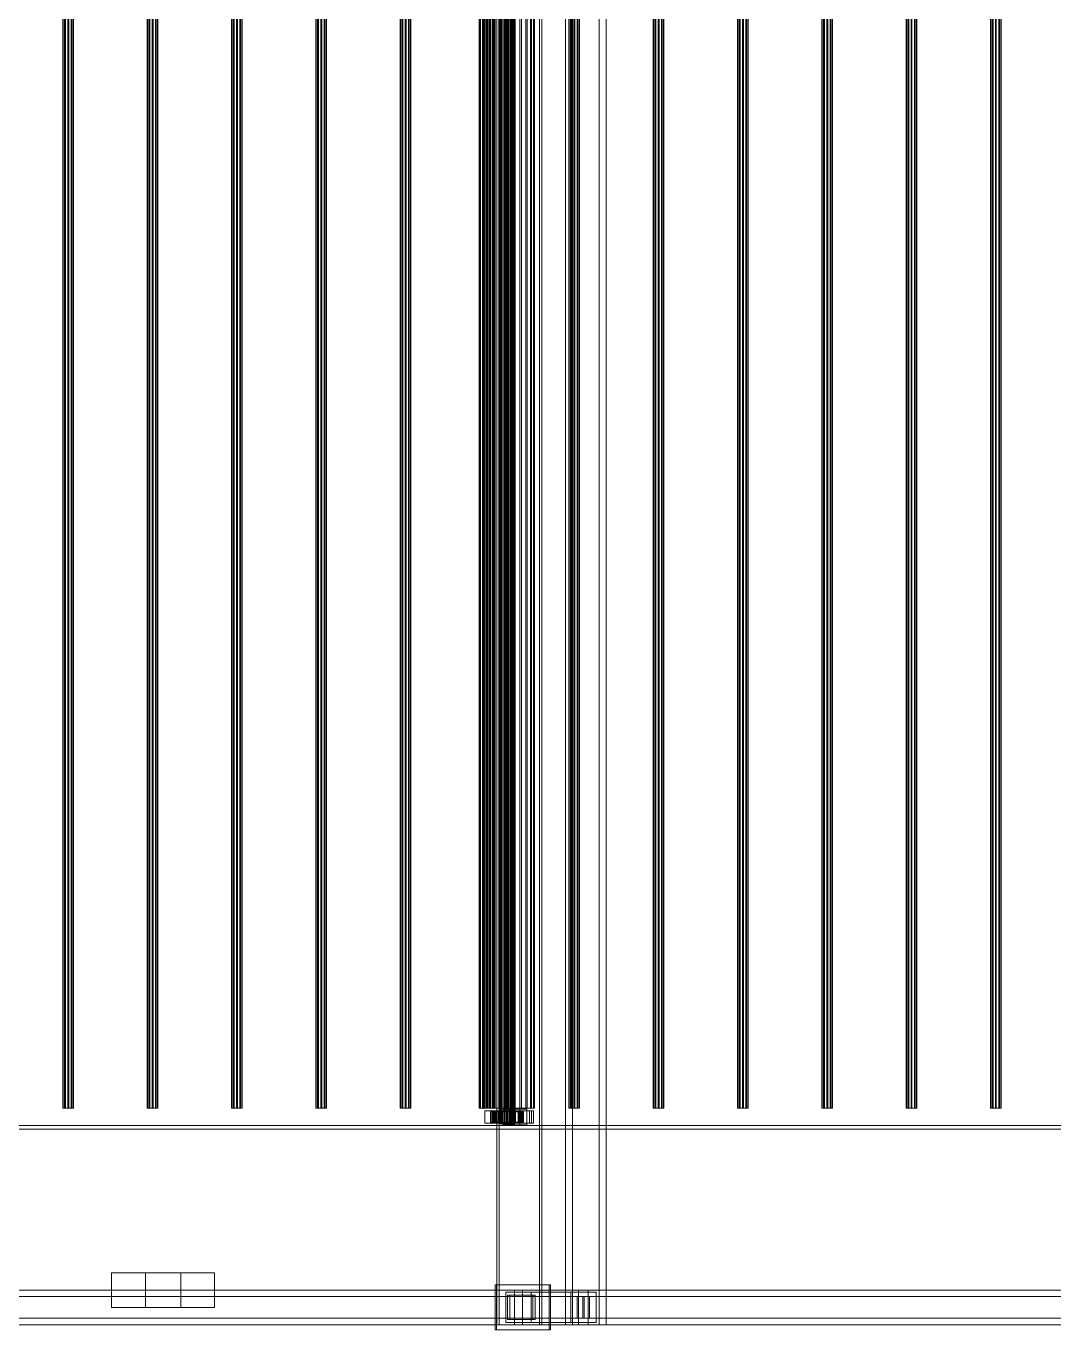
# Model space of a CAD drawing. Header units: millimetres. Extents: x -1970 to 59977, y -50268 to 6837.
# Drawn here: x 33896 to 35083, y -19506 to -18000 of the extents above; entities that cross this region are included whole.
import ezdxf

# ---------------------------------------------------------------- set-up
doc = ezdxf.new("R2010")
doc.units = ezdxf.units.MM
doc.layers.add('superior_C03', color=7, linetype='Continuous', lineweight=0)

msp = doc.modelspace()

# ---------------------------------------------------------------- linework, layer by layer
at = {"layer": 'superior_C03'}
for p, q in [((34439.501, -16500), (34439.501, -19500)), ((34442.196, -19500), (34442.196, -16500)), ((34489.003, -19500), (34489.003, -16500)), ((34491.698, -16500), (34491.698, -19500)), ((34519.01, -16500), (34519.01, -19500)), ((34526.87, -19500), (34526.87, -16500)), ((34557.988, -19500), (34557.988, -16500)), ((34565.848, -16500), (34565.848, -19500)), ((34442.232, -19268), (34442.232, -16732)), ((34442.456, -19268), (34442.456, -16732)), ((34442.621, -19268), (34442.621, -16732)), ((34443.278, -19268), (34443.278, -16732)), ((34443.596, -19268), (34443.596, -16732)), ((34444.642, -19268), (34444.642, -16732)), ((34445.091, -19268), (34445.091, -16732)), ((34446.454, -19268), (34446.454, -16732)), ((34447.004, -19268), (34447.004, -16732)), ((34448.592, -19268), (34448.592, -16732)), ((34449.205, -19268), (34449.205, -16732)), ((34450.909, -19268), (34450.909, -16732)), ((34451.544, -19268), (34451.544, -16732)), ((34453.248, -19268), (34453.248, -16732)), ((34453.861, -19268), (34453.861, -16732)), ((34455.449, -19268), (34455.449, -16732)), ((34455.999, -19268), (34455.999, -16732)), ((34457.362, -19268), (34457.362, -16732)), ((34457.811, -19268), (34457.811, -16732)), ((34458.857, -19268), (34458.857, -16732)), ((34459.175, -19268), (34459.175, -16732)), ((34459.832, -19268), (34459.832, -16732)), ((34459.996, -16732), (34459.996, -19268)), ((34460.221, -19268), (34460.221, -16732)), ((33938.106, -16750), (33938.106, -19250)), ((33938.449, -16750), (33938.449, -19250)), ((33940.126, -16750), (33940.126, -19250)), ((33941.025, -16750), (33941.025, -19250)), ((33943.738, -16750), (33943.738, -19250)), ((33944.849, -16750), (33944.849, -19250)), ((33947.562, -16750), (33947.562, -19250)), ((33948.461, -16750), (33948.461, -19250)), ((33950.138, -16750), (33950.138, -19250)), ((33950.481, -19250), (33950.481, -16750)), ((34035.551, -16750), (34035.551, -19250)), ((34035.895, -16750), (34035.895, -19250)), ((34037.571, -16750), (34037.571, -19250)), ((34038.471, -16750), (34038.471, -19250)), ((34041.183, -16750), (34041.183, -19250)), ((34042.295, -16750), (34042.295, -19250)), ((34045.008, -16750), (34045.008, -19250)), ((34045.907, -16750), (34045.907, -19250)), ((34047.583, -16750), (34047.583, -19250)), ((34047.927, -19250), (34047.927, -16750)), ((34132.997, -16750), (34132.997, -19250)), ((34133.341, -16750), (34133.341, -19250)), ((34135.017, -16750), (34135.017, -19250)), ((34135.916, -16750), (34135.916, -19250)), ((34138.629, -16750), (34138.629, -19250)), ((34139.741, -16750), (34139.741, -19250)), ((34142.453, -16750), (34142.453, -19250)), ((34143.353, -16750), (34143.353, -19250)), ((34145.029, -16750), (34145.029, -19250)), ((34145.373, -19250), (34145.373, -16750)), ((34230.443, -16750), (34230.443, -19250)), ((34230.786, -16750), (34230.786, -19250)), ((34232.463, -16750), (34232.463, -19250)), ((34233.362, -16750), (34233.362, -19250)), ((34236.075, -16750), (34236.075, -19250)), ((34237.186, -16750), (34237.186, -19250)), ((34239.899, -16750), (34239.899, -19250)), ((34240.798, -16750), (34240.798, -19250)), ((34242.475, -16750), (34242.475, -19250)), ((34242.818, -19250), (34242.818, -16750)), ((34327.888, -16750), (34327.888, -19250)), ((34328.232, -16750), (34328.232, -19250)), ((34329.908, -16750), (34329.908, -19250)), ((34330.808, -16750), (34330.808, -19250)), ((34333.52, -16750), (34333.52, -19250)), ((34334.632, -16750), (34334.632, -19250)), ((34337.345, -16750), (34337.345, -19250)), ((34338.244, -16750), (34338.244, -19250)), ((34339.92, -16750), (34339.92, -19250)), ((34340.264, -19250), (34340.264, -16750)), ((34419.246, -19250), (34419.246, -16750)), ((34420.044, -19250), (34420.044, -16750)), ((34420.628, -19250), (34420.628, -16750)), ((34422.966, -19250), (34422.966, -16750)), ((34424.095, -19250), (34424.095, -16750)), ((34425.334, -16750), (34425.334, -19250)), ((34425.678, -16750), (34425.678, -19250)), ((34427.354, -16750), (34427.354, -19250)), ((34427.815, -19250), (34427.815, -16750)), ((34428.253, -16750), (34428.253, -19250)), ((34429.411, -19250), (34429.411, -16750)), ((34430.966, -16750), (34430.966, -19250)), ((34432.078, -16750), (34432.078, -19250)), ((34434.259, -19250), (34434.259, -16750)), ((34434.79, -16750), (34434.79, -19250)), ((34435.69, -16750), (34435.69, -19250)), ((34436.214, -19250), (34436.214, -16750)), ((34437.366, -16750), (34437.366, -19250)), ((34437.71, -19250), (34437.71, -16750)), ((34441.859, -19250), (34441.859, -16750)), ((34444.04, -19250), (34444.04, -16750)), ((34450.097, -19250), (34450.097, -16750)), ((34452.355, -19250), (34452.355, -16750)), ((34458.413, -19250), (34458.413, -16750)), ((34460.594, -19250), (34460.594, -16750)), ((34466.239, -19250), (34466.239, -16750)), ((34468.194, -19250), (34468.194, -16750)), ((34473.041, -19250), (34473.041, -16750)), ((34474.638, -19250), (34474.638, -16750)), ((34478.357, -19250), (34478.357, -16750)), ((34479.486, -19250), (34479.486, -16750)), ((34481.825, -19250), (34481.825, -16750)), ((34482.409, -16750), (34482.409, -19250)), ((34483.206, -19250), (34483.206, -16750)), ((34522.78, -16750), (34522.78, -19250)), ((34523.123, -16750), (34523.123, -19250)), ((34524.8, -16750), (34524.8, -19250)), ((34525.699, -16750), (34525.699, -19250)), ((34528.412, -16750), (34528.412, -19250)), ((34529.523, -16750), (34529.523, -19250)), ((34532.236, -16750), (34532.236, -19250)), ((34533.135, -16750), (34533.135, -19250)), ((34534.812, -16750), (34534.812, -19250)), ((34535.155, -19250), (34535.155, -16750)), ((34620.225, -16750), (34620.225, -19250)), ((34620.569, -16750), (34620.569, -19250)), ((34622.245, -16750), (34622.245, -19250)), ((34623.145, -16750), (34623.145, -19250)), ((34625.857, -16750), (34625.857, -19250)), ((34626.969, -16750), (34626.969, -19250)), ((34629.682, -16750), (34629.682, -19250)), ((34630.581, -16750), (34630.581, -19250)), ((34632.257, -16750), (34632.257, -19250)), ((34632.601, -19250), (34632.601, -16750)), ((34717.671, -16750), (34717.671, -19250)), ((34718.015, -16750), (34718.015, -19250)), ((34719.691, -16750), (34719.691, -19250)), ((34720.59, -16750), (34720.59, -19250)), ((34723.303, -16750), (34723.303, -19250)), ((34724.415, -16750), (34724.415, -19250)), ((34727.127, -16750), (34727.127, -19250)), ((34728.027, -16750), (34728.027, -19250)), ((34729.703, -16750), (34729.703, -19250)), ((34730.047, -19250), (34730.047, -16750)), ((34815.117, -16750), (34815.117, -19250)), ((34815.46, -16750), (34815.46, -19250)), ((34817.137, -16750), (34817.137, -19250)), ((34818.036, -16750), (34818.036, -19250)), ((34820.749, -16750), (34820.749, -19250)), ((34821.86, -16750), (34821.86, -19250)), ((34824.573, -16750), (34824.573, -19250)), ((34825.472, -16750), (34825.472, -19250)), ((34827.149, -16750), (34827.149, -19250)), ((34827.492, -19250), (34827.492, -16750)), ((34912.562, -16750), (34912.562, -19250)), ((34912.906, -16750), (34912.906, -19250)), ((34914.582, -16750), (34914.582, -19250)), ((34915.482, -16750), (34915.482, -19250)), ((34918.194, -16750), (34918.194, -19250)), ((34919.306, -16750), (34919.306, -19250)), ((34922.019, -16750), (34922.019, -19250)), ((34922.918, -16750), (34922.918, -19250)), ((34924.594, -16750), (34924.594, -19250)), ((34924.938, -19250), (34924.938, -16750)), ((35010.008, -16750), (35010.008, -19250)), ((35010.352, -16750), (35010.352, -19250)), ((35012.028, -16750), (35012.028, -19250)), ((35012.927, -16750), (35012.927, -19250)), ((35015.64, -16750), (35015.64, -19250)), ((35016.752, -16750), (35016.752, -19250)), ((35019.464, -16750), (35019.464, -19250)), ((35020.364, -16750), (35020.364, -19250)), ((35022.04, -16750), (35022.04, -19250)), ((35022.384, -19250), (35022.384, -16750)), ((33938.449, -19250), (33938.106, -19250)), ((33938.106, -19250), (33940.126, -19250)), ((33941.025, -19250), (33938.449, -19250)), ((33940.126, -19250), (33943.738, -19250)), ((33944.849, -19250), (33941.025, -19250)), ((33943.738, -19250), (33947.562, -19250)), ((33948.461, -19250), (33944.849, -19250)), ((33947.562, -19250), (33950.138, -19250)), ((33950.481, -19250), (33948.461, -19250)), ((33950.138, -19250), (33950.481, -19250)), ((34035.895, -19250), (34035.551, -19250)), ((34035.551, -19250), (34037.571, -19250)), ((34038.471, -19250), (34035.895, -19250)), ((34037.571, -19250), (34041.183, -19250)), ((34042.295, -19250), (34038.471, -19250)), ((34041.183, -19250), (34045.008, -19250)), ((34045.907, -19250), (34042.295, -19250)), ((34045.008, -19250), (34047.583, -19250)), ((34047.927, -19250), (34045.907, -19250)), ((34047.583, -19250), (34047.927, -19250)), ((34133.341, -19250), (34132.997, -19250)), ((34132.997, -19250), (34135.017, -19250)), ((34135.916, -19250), (34133.341, -19250)), ((34135.017, -19250), (34138.629, -19250)), ((34139.741, -19250), (34135.916, -19250)), ((34138.629, -19250), (34142.453, -19250)), ((34143.353, -19250), (34139.741, -19250)), ((34142.453, -19250), (34145.029, -19250)), ((34145.373, -19250), (34143.353, -19250)), ((34145.029, -19250), (34145.373, -19250)), ((34230.786, -19250), (34230.443, -19250)), ((34230.443, -19250), (34232.463, -19250)), ((34233.362, -19250), (34230.786, -19250)), ((34232.463, -19250), (34236.075, -19250)), ((34237.186, -19250), (34233.362, -19250)), ((34236.075, -19250), (34239.899, -19250)), ((34240.798, -19250), (34237.186, -19250)), ((34239.899, -19250), (34242.475, -19250)), ((34242.818, -19250), (34240.798, -19250)), ((34242.475, -19250), (34242.818, -19250)), ((34328.232, -19250), (34327.888, -19250)), ((34327.888, -19250), (34329.908, -19250)), ((34330.808, -19250), (34328.232, -19250)), ((34329.908, -19250), (34333.52, -19250)), ((34334.632, -19250), (34330.808, -19250)), ((34333.52, -19250), (34337.345, -19250)), ((34338.244, -19250), (34334.632, -19250)), ((34337.345, -19250), (34339.92, -19250)), ((34340.264, -19250), (34338.244, -19250)), ((34339.92, -19250), (34340.264, -19250)), ((34420.044, -19250), (34419.246, -19250)), ((34419.246, -19250), (34420.628, -19250)), ((34422.966, -19250), (34420.044, -19250)), ((34420.628, -19250), (34424.095, -19250)), ((34427.815, -19250), (34422.966, -19250)), ((34424.095, -19250), (34429.411, -19250)), ((34425.678, -19250), (34425.334, -19250)), ((34425.334, -19250), (34427.354, -19250)), ((34435.342, -19253), (34425.598, -19253)), ((34425.598, -19253), (34425.598, -19267)), ((34436.377, -19253), (34425.598, -19253)), ((34428.253, -19250), (34425.678, -19250)), ((34427.354, -19250), (34430.966, -19250)), ((34434.259, -19250), (34427.815, -19250)), ((34432.078, -19250), (34428.253, -19250)), ((34429.411, -19250), (34436.214, -19250)), ((34430.966, -19250), (34434.79, -19250)), ((34435.69, -19250), (34432.078, -19250)), ((34433.059, -19254), (34432.238, -19254)), ((34432.238, -19254), (34442.232, -19254)), ((34432.238, -19266), (34432.238, -19254)), ((34432.238, -19254), (34432.712, -19254)), ((34432.712, -19254), (34442.456, -19254)), ((34432.712, -19266), (34432.712, -19254)), ((34432.712, -19254), (34434.447, -19254)), ((34479.779, -19253), (34433.005, -19253)), ((34433.005, -19253), (34433.005, -19267)), ((34435.25, -19253), (34433.005, -19253)), ((34435.117, -19254), (34433.059, -19254)), ((34433.059, -19254), (34442.621, -19254)), ((34433.059, -19266), (34433.059, -19254)), ((34441.859, -19250), (34434.259, -19250)), ((34434.447, -19254), (34443.278, -19254)), ((34434.447, -19266), (34434.447, -19254)), ((34434.447, -19254), (34437.326, -19254)), ((34434.79, -19250), (34437.366, -19250)), ((34438.274, -19254), (34435.117, -19254)), ((34435.117, -19254), (34443.596, -19254)), ((34435.117, -19266), (34435.117, -19254)), ((34435.25, -19267), (34435.25, -19253)), ((34435.25, -19253), (34482.024, -19253)), ((34435.342, -19267), (34435.342, -19253)), ((34435.342, -19253), (34446.122, -19253)), ((34437.71, -19250), (34435.69, -19250)), ((34436.214, -19250), (34444.04, -19250)), ((34436.377, -19267), (34436.377, -19253)), ((34436.377, -19253), (34446.122, -19253)), ((34437.326, -19254), (34444.642, -19254)), ((34437.326, -19266), (34437.326, -19254)), ((34437.326, -19254), (34441.152, -19254)), ((34437.366, -19250), (34437.71, -19250)), ((34442.313, -19254), (34438.274, -19254)), ((34438.274, -19254), (34445.091, -19254)), ((34438.274, -19266), (34438.274, -19254)), ((34441.152, -19254), (34446.454, -19254)), ((34441.152, -19266), (34441.152, -19254)), ((34441.152, -19254), (34445.664, -19254)), ((34450.097, -19250), (34441.859, -19250)), ((34442.232, -19254), (34442.621, -19254)), ((34442.232, -19254), (34442.232, -19266)), ((34442.456, -19254), (34442.232, -19254)), ((34446.959, -19254), (34442.313, -19254)), ((34442.313, -19254), (34447.004, -19254)), ((34442.313, -19266), (34442.313, -19254)), ((34442.456, -19254), (34442.456, -19266)), ((34443.278, -19254), (34442.456, -19254)), ((34442.621, -19254), (34443.596, -19254)), ((34442.621, -19254), (34442.621, -19266)), ((34443.278, -19254), (34443.278, -19266)), ((34444.642, -19254), (34443.278, -19254)), ((34443.596, -19254), (34445.091, -19254)), ((34443.596, -19254), (34443.596, -19266)), ((34444.04, -19250), (34452.355, -19250)), ((34444.642, -19254), (34444.642, -19266)), ((34446.454, -19254), (34444.642, -19254)), ((34445.091, -19254), (34447.004, -19254)), ((34445.091, -19254), (34445.091, -19266)), ((34445.664, -19254), (34448.592, -19254)), ((34445.664, -19266), (34445.664, -19254)), ((34445.664, -19254), (34450.556, -19254)), ((34446.122, -19253), (34446.122, -19267)), ((34446.454, -19254), (34446.454, -19266)), ((34448.592, -19254), (34446.454, -19254)), ((34466.136, -19251), (34446.647, -19251)), ((34446.647, -19251), (34446.647, -19269)), ((34454.732, -19251), (34446.647, -19251)), ((34451.897, -19254), (34446.959, -19254)), ((34446.959, -19254), (34449.205, -19254)), ((34446.959, -19266), (34446.959, -19254)), ((34447.004, -19254), (34449.205, -19254)), ((34447.004, -19254), (34447.004, -19266)), ((34448.592, -19254), (34448.592, -19266)), ((34450.909, -19254), (34448.592, -19254)), ((34449.205, -19254), (34451.544, -19254)), ((34449.205, -19254), (34449.205, -19266)), ((34458.413, -19250), (34450.097, -19250)), ((34450.556, -19254), (34450.909, -19254)), ((34450.556, -19266), (34450.556, -19254)), ((34450.556, -19254), (34455.493, -19254)), ((34450.909, -19254), (34450.909, -19266)), ((34453.248, -19254), (34450.909, -19254)), ((34451.897, -19254), (34451.544, -19254)), ((34451.544, -19254), (34453.861, -19254)), ((34451.544, -19254), (34451.544, -19266)), ((34456.788, -19254), (34451.897, -19254)), ((34451.897, -19266), (34451.897, -19254)), ((34452.355, -19250), (34460.594, -19250)), ((34455.493, -19254), (34453.248, -19254)), ((34453.248, -19254), (34453.248, -19266)), ((34455.449, -19254), (34453.248, -19254)), ((34456.788, -19254), (34453.861, -19254)), ((34453.861, -19254), (34455.999, -19254)), ((34453.861, -19254), (34453.861, -19266)), ((34454.732, -19269), (34454.732, -19251)), ((34454.732, -19251), (34474.221, -19251)), ((34460.14, -19254), (34455.449, -19254)), ((34455.449, -19254), (34455.449, -19266)), ((34457.362, -19254), (34455.449, -19254)), ((34455.493, -19266), (34455.493, -19254)), ((34455.493, -19254), (34460.14, -19254)), ((34461.301, -19254), (34455.999, -19254)), ((34455.999, -19254), (34457.811, -19254)), ((34455.999, -19254), (34455.999, -19266)), ((34466.525, -19253), (34456.78, -19253)), ((34456.78, -19253), (34456.78, -19267)), ((34467.56, -19253), (34456.78, -19253)), ((34461.301, -19254), (34456.788, -19254)), ((34456.788, -19266), (34456.788, -19254)), ((34464.179, -19254), (34457.362, -19254)), ((34457.362, -19254), (34457.362, -19266)), ((34458.857, -19254), (34457.362, -19254)), ((34465.127, -19254), (34457.811, -19254)), ((34457.811, -19254), (34459.175, -19254)), ((34457.811, -19254), (34457.811, -19266)), ((34466.239, -19250), (34458.413, -19250)), ((34467.335, -19254), (34458.857, -19254)), ((34458.857, -19254), (34458.857, -19266)), ((34459.832, -19254), (34458.857, -19254)), ((34468.006, -19254), (34459.175, -19254)), ((34459.175, -19254), (34459.996, -19254)), ((34459.175, -19254), (34459.175, -19266)), ((34469.394, -19254), (34459.832, -19254)), ((34459.832, -19254), (34459.832, -19266)), ((34460.221, -19254), (34459.832, -19254)), ((34459.996, -19254), (34469.741, -19254)), ((34459.996, -19266), (34459.996, -19254)), ((34459.996, -19254), (34460.221, -19254)), ((34460.14, -19266), (34460.14, -19254)), ((34460.14, -19254), (34464.179, -19254)), ((34470.215, -19254), (34460.221, -19254)), ((34460.221, -19254), (34460.221, -19266)), ((34460.594, -19250), (34468.194, -19250)), ((34465.127, -19254), (34461.301, -19254)), ((34461.301, -19266), (34461.301, -19254)), ((34464.179, -19266), (34464.179, -19254)), ((34464.179, -19254), (34467.335, -19254)), ((34468.006, -19254), (34465.127, -19254)), ((34465.127, -19266), (34465.127, -19254)), ((34466.136, -19269), (34466.136, -19251)), ((34466.136, -19251), (34474.221, -19251)), ((34473.041, -19250), (34466.239, -19250)), ((34466.525, -19267), (34466.525, -19253)), ((34466.525, -19253), (34477.304, -19253)), ((34467.335, -19266), (34467.335, -19254)), ((34467.335, -19254), (34469.394, -19254)), ((34467.56, -19267), (34467.56, -19253)), ((34467.56, -19253), (34477.304, -19253)), ((34469.741, -19254), (34468.006, -19254)), ((34468.006, -19266), (34468.006, -19254)), ((34468.194, -19250), (34474.638, -19250)), ((34469.394, -19266), (34469.394, -19254)), ((34469.394, -19254), (34470.215, -19254)), ((34469.741, -19254), (34469.741, -19266)), ((34470.215, -19254), (34469.741, -19254)), ((34470.215, -19266), (34470.215, -19254)), ((34478.357, -19250), (34473.041, -19250)), ((34474.221, -19251), (34474.221, -19269)), ((34474.638, -19250), (34479.486, -19250)), ((34477.304, -19253), (34477.304, -19267)), ((34481.825, -19250), (34478.357, -19250)), ((34479.486, -19250), (34482.409, -19250)), ((34479.779, -19267), (34479.779, -19253)), ((34479.779, -19253), (34482.024, -19253)), ((34483.206, -19250), (34481.825, -19250)), ((34482.024, -19253), (34482.024, -19267)), ((34482.409, -19250), (34483.206, -19250)), ((34523.123, -19250), (34522.78, -19250)), ((34522.78, -19250), (34524.8, -19250)), ((34525.699, -19250), (34523.123, -19250)), ((34524.8, -19250), (34528.412, -19250)), ((34529.523, -19250), (34525.699, -19250)), ((34528.412, -19250), (34532.236, -19250)), ((34533.135, -19250), (34529.523, -19250)), ((34532.236, -19250), (34534.812, -19250)), ((34535.155, -19250), (34533.135, -19250)), ((34534.812, -19250), (34535.155, -19250)), ((34620.569, -19250), (34620.225, -19250)), ((34620.225, -19250), (34622.245, -19250)), ((34623.145, -19250), (34620.569, -19250)), ((34622.245, -19250), (34625.857, -19250)), ((34626.969, -19250), (34623.145, -19250)), ((34625.857, -19250), (34629.682, -19250)), ((34630.581, -19250), (34626.969, -19250)), ((34629.682, -19250), (34632.257, -19250)), ((34632.601, -19250), (34630.581, -19250)), ((34632.257, -19250), (34632.601, -19250)), ((34718.015, -19250), (34717.671, -19250)), ((34717.671, -19250), (34719.691, -19250)), ((34720.59, -19250), (34718.015, -19250)), ((34719.691, -19250), (34723.303, -19250)), ((34724.415, -19250), (34720.59, -19250)), ((34723.303, -19250), (34727.127, -19250)), ((34728.027, -19250), (34724.415, -19250)), ((34727.127, -19250), (34729.703, -19250)), ((34730.047, -19250), (34728.027, -19250)), ((34729.703, -19250), (34730.047, -19250)), ((34815.46, -19250), (34815.117, -19250)), ((34815.117, -19250), (34817.137, -19250)), ((34818.036, -19250), (34815.46, -19250)), ((34817.137, -19250), (34820.749, -19250)), ((34821.86, -19250), (34818.036, -19250)), ((34820.749, -19250), (34824.573, -19250)), ((34825.472, -19250), (34821.86, -19250)), ((34824.573, -19250), (34827.149, -19250)), ((34827.492, -19250), (34825.472, -19250)), ((34827.149, -19250), (34827.492, -19250)), ((34912.906, -19250), (34912.562, -19250)), ((34912.562, -19250), (34914.582, -19250)), ((34915.482, -19250), (34912.906, -19250)), ((34914.582, -19250), (34918.194, -19250)), ((34919.306, -19250), (34915.482, -19250)), ((34918.194, -19250), (34922.019, -19250)), ((34922.918, -19250), (34919.306, -19250)), ((34922.019, -19250), (34924.594, -19250)), ((34924.938, -19250), (34922.918, -19250)), ((34924.594, -19250), (34924.938, -19250)), ((35010.352, -19250), (35010.008, -19250)), ((35010.008, -19250), (35012.028, -19250)), ((35012.927, -19250), (35010.352, -19250)), ((35012.028, -19250), (35015.64, -19250)), ((35016.752, -19250), (35012.927, -19250)), ((35015.64, -19250), (35019.464, -19250)), ((35020.364, -19250), (35016.752, -19250)), ((35019.464, -19250), (35022.04, -19250)), ((35022.384, -19250), (35020.364, -19250)), ((35022.04, -19250), (35022.384, -19250)), ((38691.362, -19270), (27582.557, -19270)), ((27582.557, -19274), (38691.362, -19274)), ((27583.456, -19270), (38692.26, -19270)), ((27611.752, -19270), (38720.557, -19270)), ((38720.557, -19274), (27611.752, -19274)), ((34425.598, -19267), (34435.342, -19267)), ((34425.598, -19267), (34436.377, -19267)), ((34442.232, -19266), (34432.238, -19266)), ((34432.238, -19266), (34433.059, -19266)), ((34432.712, -19266), (34432.238, -19266)), ((34442.456, -19266), (34432.712, -19266)), ((34434.447, -19266), (34432.712, -19266)), ((34433.005, -19267), (34479.779, -19267)), ((34433.005, -19267), (34435.25, -19267)), ((34442.621, -19266), (34433.059, -19266)), ((34433.059, -19266), (34435.117, -19266)), ((34443.278, -19266), (34434.447, -19266)), ((34437.326, -19266), (34434.447, -19266)), ((34443.596, -19266), (34435.117, -19266)), ((34435.117, -19266), (34438.274, -19266)), ((34482.024, -19267), (34435.25, -19267)), ((34446.122, -19267), (34435.342, -19267)), ((34446.122, -19267), (34436.377, -19267)), ((34444.642, -19266), (34437.326, -19266)), ((34441.152, -19266), (34437.326, -19266)), ((34445.091, -19266), (34438.274, -19266)), ((34438.274, -19266), (34442.313, -19266)), ((34446.454, -19266), (34441.152, -19266)), ((34445.664, -19266), (34441.152, -19266)), ((34442.621, -19266), (34442.232, -19266)), ((34442.232, -19266), (34442.456, -19266)), ((34442.456, -19268), (34442.232, -19268)), ((34442.232, -19268), (34442.621, -19268)), ((34447.004, -19266), (34442.313, -19266)), ((34442.313, -19266), (34446.959, -19266)), ((34442.456, -19266), (34443.278, -19266)), ((34443.278, -19268), (34442.456, -19268)), ((34443.596, -19266), (34442.621, -19266)), ((34442.621, -19268), (34443.596, -19268)), ((34443.278, -19266), (34444.642, -19266)), ((34444.642, -19268), (34443.278, -19268)), ((34445.091, -19266), (34443.596, -19266)), ((34443.596, -19268), (34445.091, -19268)), ((34444.642, -19266), (34446.454, -19266)), ((34446.454, -19268), (34444.642, -19268)), ((34447.004, -19266), (34445.091, -19266)), ((34445.091, -19268), (34447.004, -19268)), ((34448.592, -19266), (34445.664, -19266)), ((34450.556, -19266), (34445.664, -19266)), ((34446.454, -19266), (34448.592, -19266)), ((34448.592, -19268), (34446.454, -19268)), ((34446.647, -19269), (34466.136, -19269)), ((34454.732, -19269), (34446.647, -19269)), ((34449.205, -19266), (34446.959, -19266)), ((34446.959, -19266), (34451.897, -19266)), ((34449.205, -19266), (34447.004, -19266)), ((34447.004, -19268), (34449.205, -19268)), ((34448.592, -19266), (34450.909, -19266)), ((34450.909, -19268), (34448.592, -19268)), ((34451.544, -19266), (34449.205, -19266)), ((34449.205, -19268), (34451.544, -19268)), ((34450.909, -19266), (34450.556, -19266)), ((34455.493, -19266), (34450.556, -19266)), ((34450.909, -19266), (34453.248, -19266)), ((34453.248, -19268), (34450.909, -19268)), ((34453.861, -19266), (34451.544, -19266)), ((34451.544, -19266), (34451.897, -19266)), ((34451.544, -19268), (34453.861, -19268)), ((34451.897, -19266), (34456.788, -19266)), ((34453.248, -19266), (34455.493, -19266)), ((34453.248, -19266), (34455.449, -19266)), ((34455.449, -19268), (34453.248, -19268)), ((34455.999, -19266), (34453.861, -19266)), ((34453.861, -19266), (34456.788, -19266)), ((34453.861, -19268), (34455.999, -19268)), ((34474.221, -19269), (34454.732, -19269)), ((34455.449, -19266), (34460.14, -19266)), ((34455.449, -19266), (34457.362, -19266)), ((34457.362, -19268), (34455.449, -19268)), ((34460.14, -19266), (34455.493, -19266)), ((34457.811, -19266), (34455.999, -19266)), ((34455.999, -19266), (34461.301, -19266)), ((34455.999, -19268), (34457.811, -19268)), ((34456.78, -19267), (34466.525, -19267)), ((34456.78, -19267), (34467.56, -19267)), ((34456.788, -19266), (34461.301, -19266)), ((34457.362, -19266), (34464.179, -19266)), ((34457.362, -19266), (34458.857, -19266)), ((34458.857, -19268), (34457.362, -19268)), ((34459.175, -19266), (34457.811, -19266)), ((34457.811, -19266), (34465.127, -19266)), ((34457.811, -19268), (34459.175, -19268)), ((34458.857, -19266), (34467.335, -19266)), ((34458.857, -19266), (34459.832, -19266)), ((34459.832, -19268), (34458.857, -19268)), ((34459.996, -19266), (34459.175, -19266)), ((34459.175, -19266), (34468.006, -19266)), ((34459.175, -19268), (34459.996, -19268)), ((34459.832, -19266), (34469.394, -19266)), ((34459.832, -19266), (34460.221, -19266)), ((34460.221, -19268), (34459.832, -19268)), ((34469.741, -19266), (34459.996, -19266)), ((34460.221, -19266), (34459.996, -19266)), ((34459.996, -19268), (34460.221, -19268)), ((34464.179, -19266), (34460.14, -19266)), ((34460.221, -19266), (34470.215, -19266)), ((34461.301, -19266), (34465.127, -19266)), ((34467.335, -19266), (34464.179, -19266)), ((34465.127, -19266), (34468.006, -19266)), ((34474.221, -19269), (34466.136, -19269)), ((34477.304, -19267), (34466.525, -19267)), ((34469.394, -19266), (34467.335, -19266)), ((34477.304, -19267), (34467.56, -19267)), ((34468.006, -19266), (34469.741, -19266)), ((34470.215, -19266), (34469.394, -19266)), ((34469.741, -19266), (34470.215, -19266)), ((34482.024, -19267), (34479.779, -19267)), ((34033.46, -19440), (33994.481, -19440)), ((33994.481, -19440), (33994.481, -19480)), ((34074.43, -19440), (33994.481, -19440)), ((34033.46, -19480), (34033.46, -19440)), ((34033.46, -19440), (34113.409, -19440)), ((34074.43, -19480), (34074.43, -19440)), ((34074.43, -19440), (34113.409, -19440)), ((34113.409, -19440), (34113.409, -19480)), ((34499.926, -19454), (34437.561, -19454)), ((34437.561, -19454), (34437.561, -19506)), ((34439.357, -19454), (34437.561, -19454)), ((34439.357, -19506), (34439.357, -19454)), ((34439.357, -19454), (34501.723, -19454)), ((34499.926, -19506), (34499.926, -19454)), ((34499.926, -19454), (34501.723, -19454)), ((34501.723, -19454), (34501.723, -19506)), ((34460.122, -19460), (33290.774, -19460)), ((33294.591, -19467.5), (34538.948, -19467.5)), ((34540.296, -19467.5), (33295.939, -19467.5)), ((33299.757, -19460), (34469.105, -19460)), ((34534.007, -19460), (33364.659, -19460)), ((33375.888, -19460), (34545.236, -19460)), ((34479.23, -19462.5), (34449.996, -19462.5)), ((34449.996, -19462.5), (34449.996, -19497.5)), ((34525.005, -19462.5), (34449.996, -19462.5)), ((34481.114, -19466), (34451.881, -19466)), ((34451.881, -19466), (34451.881, -19494)), ((34454.576, -19466), (34451.881, -19466)), ((34454.576, -19494), (34454.576, -19466)), ((34454.576, -19466), (34483.809, -19466)), ((34460.122, -19460), (34460.122, -19500)), ((34469.105, -19460), (34460.122, -19460)), ((35629.469, -19460), (34460.122, -19460)), ((34469.105, -19500), (34469.105, -19460)), ((34469.105, -19460), (35638.453, -19460)), ((34479.23, -19497.5), (34479.23, -19462.5)), ((34479.23, -19462.5), (34554.238, -19462.5)), ((34481.114, -19494), (34481.114, -19466)), ((34481.114, -19466), (34483.809, -19466)), ((34483.809, -19466), (34483.809, -19494)), ((34525.005, -19497.5), (34525.005, -19462.5)), ((34525.005, -19462.5), (34554.238, -19462.5)), ((34532.457, -19467.5), (34546.786, -19467.5)), ((34532.457, -19492.5), (34532.457, -19467.5)), ((35626.796, -19467.5), (34532.457, -19467.5)), ((34534.007, -19460), (34534.007, -19500)), ((34545.236, -19460), (34534.007, -19460)), ((35703.355, -19460), (34534.007, -19460)), ((34538.948, -19492.5), (34538.948, -19467.5)), ((34538.948, -19467.5), (34540.296, -19467.5)), ((34540.296, -19467.5), (34540.296, -19492.5)), ((34545.236, -19500), (34545.236, -19460)), ((34545.236, -19460), (35714.584, -19460)), ((34546.786, -19467.5), (34546.786, -19492.5)), ((34546.786, -19467.5), (35641.126, -19467.5)), ((34554.238, -19462.5), (34554.238, -19497.5)), ((33994.481, -19480), (34033.46, -19480)), ((33994.481, -19480), (34074.43, -19480)), ((34113.409, -19480), (34033.46, -19480)), ((34113.409, -19480), (34074.43, -19480)), ((27582.557, -19500), (38691.362, -19500)), ((38692.26, -19500), (27583.456, -19500)), ((33290.774, -19500), (34460.122, -19500)), ((33294.591, -19492.5), (34538.948, -19492.5)), ((33295.939, -19492.5), (34540.296, -19492.5)), ((33299.757, -19500), (34469.105, -19500)), ((33364.659, -19500), (34534.007, -19500)), ((33375.888, -19500), (34545.236, -19500)), ((34439.501, -19500), (34489.003, -19500)), ((34439.501, -19500), (34442.196, -19500)), ((34491.698, -19500), (34442.196, -19500)), ((34449.996, -19497.5), (34479.23, -19497.5)), ((34525.005, -19497.5), (34449.996, -19497.5)), ((34451.881, -19494), (34481.114, -19494)), ((34451.881, -19494), (34454.576, -19494)), ((34483.809, -19494), (34454.576, -19494)), ((34460.122, -19500), (34469.105, -19500)), ((34460.122, -19500), (35629.469, -19500)), ((34469.105, -19500), (35638.453, -19500)), ((34554.238, -19497.5), (34479.23, -19497.5)), ((34483.809, -19494), (34481.114, -19494)), ((34491.698, -19500), (34489.003, -19500)), ((34519.01, -19500), (34557.988, -19500)), ((34519.01, -19500), (34526.87, -19500)), ((34554.238, -19497.5), (34525.005, -19497.5)), ((34565.848, -19500), (34526.87, -19500)), ((34546.786, -19492.5), (34532.457, -19492.5)), ((34532.457, -19492.5), (35626.796, -19492.5)), ((34534.007, -19500), (34545.236, -19500)), ((34534.007, -19500), (35703.355, -19500)), ((34540.296, -19492.5), (34538.948, -19492.5)), ((34545.236, -19500), (35714.584, -19500)), ((34546.786, -19492.5), (35641.126, -19492.5)), ((34565.848, -19500), (34557.988, -19500)), ((34437.561, -19506), (34499.926, -19506)), ((34437.561, -19506), (34439.357, -19506)), ((34501.723, -19506), (34439.357, -19506)), ((34501.723, -19506), (34499.926, -19506))]:
    msp.add_line(p, q, dxfattribs=at)

doc.saveas('drawing.dxf')
